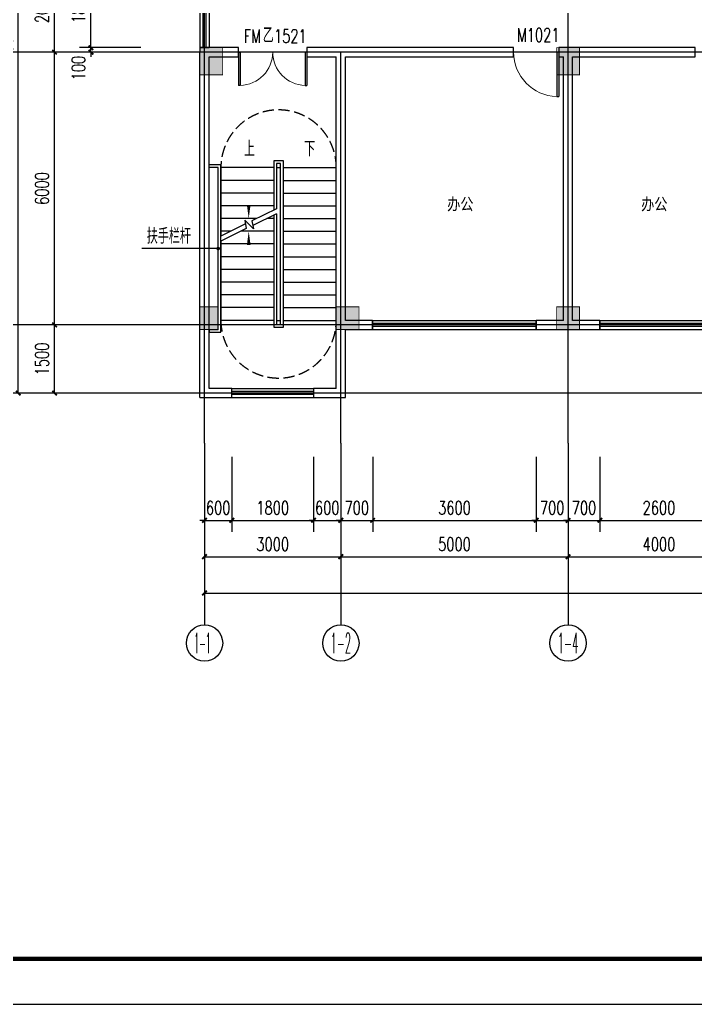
# Model space of a CAD drawing. Extents: x -6243262 to 3079315, y -2914302 to 172723.
# Drawn here: x -2373918 to -2359050, y -733350 to -711687 of the extents above; entities that cross this region are included whole.
import ezdxf
from ezdxf.enums import TextEntityAlignment as Align

# ---------------------------------------------------------------- set-up
doc = ezdxf.new("R2010")
doc.units = 0
doc.header["$LTSCALE"] = 1000
doc.linetypes.add('DASH', pattern=[0.35, 0.25, -0.1])
for name, color, linetype in [('0-柱网', 2, 'Continuous'), ('AXIS', 3, 'Continuous'), ('AXIS_TEXT', 7, 'Continuous'), ('DIM_LEAD', 3, 'Continuous'), ('DIM_SYMB', 3, 'Continuous'), ('DOOR_FIRE', 4, 'Continuous'), ('DOOR_FIRE_TEXT', 7, 'Continuous'), ('DOTE', 24, 'Continuous'), ('HANDRAIL', 3, 'Continuous'), ('PUB_DIM', 3, 'Continuous'), ('PUB_TEXT', 7, 'Continuous'), ('PUB_TITLE', 4, 'Continuous'), ('STAIR', 2, 'Continuous'), ('WALL', 9, 'Continuous'), ('WINDOW', 4, 'Continuous'), ('WINDOW_TEXT', 7, 'Continuous')]:
    doc.layers.add(name, color=color, linetype=linetype)
doc.styles.add('-宋体', font='', dxfattribs={"width": 0.8})
doc.styles.add('_TCH_AXIS', font='COMPLEX', dxfattribs={"bigfont": 'GBCBIG'})
doc.styles.add('_TCH_DIM', font='SIMPLEX', dxfattribs={"bigfont": 'GBCBIG'})
doc.styles.add('_TCH_DIM_T3', font='SIMPLEX', dxfattribs={"width": 0.705882, "bigfont": 'GBCBIG'})
doc.styles.add('_TCH_WINDOW', font='SIMPLEX', dxfattribs={"height": 3.5, "bigfont": 'GBCBIG'})
doc.styles.add('COMPLEX', font='COMPLEX')
doc.styles.get('-宋体').set_extended_font_data('SimSun')
doc.dimstyles.new('_TCH_ARCH&&100', dxfattribs={"dimtxt": 297.5, "dimasz": 100, "dimexe": 250, "dimexo": 300, "dimgap": 126.25, "dimtad": 1, "dimdec": 0, "dimzin": 0, "dimdsep": 46, "dimtxsty": '_TCH_DIM_T3', "dimblk": 'ARCHTICK', "dimcen": 0.09, "dimclrt": 7, "dimazin": 2, "dimtfac": 1, "dimtdec": 0, "dimtix": 1, "dimtmove": 2, "dimatfit": 3, "dimfxl": 0, "dimtolj": 1, "dimtzin": 0, "dimarcsym": 0})

# ---------------------------------------------------------------- blocks, each defined once
blk = doc.blocks.new('1#柱网')
at = {"layer": '0-柱网'}
for points in [[(494005, 85967), (494005, 85367), (494505, 85367), (494505, 85967)], [(501855, 85967), (501855, 85367), (502355, 85367), (502355, 85967)], [(494005, 80267), (494005, 79767), (494405, 79767), (494405, 80267)], [(497005, 80267), (497005, 79767), (497505, 79767), (497505, 80267)], [(501855, 80267), (501855, 79767), (502355, 79767), (502355, 80267)]]:
    blk.add_hatch(color=0, dxfattribs=at).paths.add_polyline_path(points)
at = {"layer": '0-柱网', "color": 0, "const_width": 20}
for points in [[(494005, 85967), (494005, 85367), (494505, 85367), (494505, 85967), (494005, 85967)], [(501855, 85967), (501855, 85367), (502355, 85367), (502355, 85967), (501855, 85967)], [(494005, 80267), (494005, 79767), (494405, 79767), (494405, 80267), (494005, 80267)], [(497005, 80267), (497005, 79767), (497505, 79767), (497505, 80267), (497005, 80267)], [(501855, 80267), (501855, 79767), (502355, 79767), (502355, 80267), (501855, 80267)]]:
    blk.add_lwpolyline(points, dxfattribs=at)
blk = doc.blocks.new('_ArchTick')
at = {"color": 0, "linetype": 'ByBlock', "const_width": 0.4}
blk.add_lwpolyline([(-0.5, -0.5), (0.5, 0.5)], dxfattribs=at)
blk = doc.blocks.new('*D866')
at = {"layer": 'Defpoints', "color": 0, "transparency": 16777216}
for p in [(-2361150, -721002), (-2358550, -721002), (-2358550, -722702)]:
    blk.add_point(p, dxfattribs=at)
at = {"layer": 'PUB_DIM', "color": 0, "lineweight": -2, "transparency": 16777216}
for p, q in [((-2361150, -721302), (-2361150, -722952)), ((-2358550, -721302), (-2358550, -722952)), ((-2361150, -722702), (-2358550, -722702))]:
    blk.add_line(p, q, dxfattribs=at)
at = {"layer": 'PUB_DIM', "color": 0, "lineweight": -2, "transparency": 16777216, "xscale": 100, "yscale": 100, "zscale": 100, "rotation": 180}
blk.add_blockref('_ArchTick', (-2361150, -722702), dxfattribs=at)
at = {"layer": 'PUB_DIM', "color": 0, "lineweight": -2, "transparency": 16777216, "xscale": 100, "yscale": 100, "zscale": 100}
blk.add_blockref('_ArchTick', (-2358550, -722702), dxfattribs=at)
at = {"layer": 'PUB_DIM', "color": 7, "transparency": 16777216, "insert": (-2359850, -722427), "char_height": 297.5, "attachment_point": 5, "style": '_TCH_DIM_T3'}
blk.add_mtext('\\A1;2600', dxfattribs=at)
blk = doc.blocks.new('*D867')
at = {"layer": 'Defpoints', "color": 0, "transparency": 16777216}
for p in [(-2361850, -721002), (-2361150, -721002), (-2361150, -722702)]:
    blk.add_point(p, dxfattribs=at)
at = {"layer": 'PUB_DIM', "color": 0, "lineweight": -2, "transparency": 16777216}
for p, q in [((-2361850, -721302), (-2361850, -722952)), ((-2361150, -721302), (-2361150, -722952)), ((-2361850, -722702), (-2361950, -722702)), ((-2361850, -722702), (-2361150, -722702)), ((-2361150, -722702), (-2361050, -722702))]:
    blk.add_line(p, q, dxfattribs=at)
at = {"layer": 'PUB_DIM', "color": 0, "lineweight": -2, "transparency": 16777216, "xscale": 100, "yscale": 100, "zscale": 100}
blk.add_blockref('_ArchTick', (-2361850, -722702), dxfattribs=at)
at = {"layer": 'PUB_DIM', "color": 0, "lineweight": -2, "transparency": 16777216, "xscale": 100, "yscale": 100, "zscale": 100, "rotation": 180}
blk.add_blockref('_ArchTick', (-2361150, -722702), dxfattribs=at)
at = {"layer": 'PUB_DIM', "color": 7, "transparency": 16777216, "insert": (-2361500, -722427), "char_height": 297.5, "attachment_point": 5, "style": '_TCH_DIM_T3'}
blk.add_mtext('\\A1;700', dxfattribs=at)
blk = doc.blocks.new('*D868')
at = {"layer": 'Defpoints', "color": 0, "transparency": 16777216}
for p in [(-2362550, -721002), (-2361850, -721002), (-2361850, -722702)]:
    blk.add_point(p, dxfattribs=at)
at = {"layer": 'PUB_DIM', "color": 0, "lineweight": -2, "transparency": 16777216}
for p, q in [((-2362550, -721302), (-2362550, -722952)), ((-2361850, -721302), (-2361850, -722952)), ((-2362550, -722702), (-2362650, -722702)), ((-2362550, -722702), (-2361850, -722702)), ((-2361850, -722702), (-2361750, -722702))]:
    blk.add_line(p, q, dxfattribs=at)
at = {"layer": 'PUB_DIM', "color": 0, "lineweight": -2, "transparency": 16777216, "xscale": 100, "yscale": 100, "zscale": 100}
blk.add_blockref('_ArchTick', (-2362550, -722702), dxfattribs=at)
at = {"layer": 'PUB_DIM', "color": 0, "lineweight": -2, "transparency": 16777216, "xscale": 100, "yscale": 100, "zscale": 100, "rotation": 180}
blk.add_blockref('_ArchTick', (-2361850, -722702), dxfattribs=at)
at = {"layer": 'PUB_DIM', "color": 7, "transparency": 16777216, "insert": (-2362200, -722427), "char_height": 297.5, "attachment_point": 5, "style": '_TCH_DIM_T3'}
blk.add_mtext('\\A1;700', dxfattribs=at)
blk = doc.blocks.new('*D869')
at = {"layer": 'Defpoints', "color": 0, "transparency": 16777216}
for p in [(-2366150, -721002), (-2362550, -721002), (-2362550, -722702)]:
    blk.add_point(p, dxfattribs=at)
at = {"layer": 'PUB_DIM', "color": 0, "lineweight": -2, "transparency": 16777216}
for p, q in [((-2366150, -721302), (-2366150, -722952)), ((-2362550, -721302), (-2362550, -722952)), ((-2366150, -722702), (-2362550, -722702))]:
    blk.add_line(p, q, dxfattribs=at)
at = {"layer": 'PUB_DIM', "color": 0, "lineweight": -2, "transparency": 16777216, "xscale": 100, "yscale": 100, "zscale": 100, "rotation": 180}
blk.add_blockref('_ArchTick', (-2366150, -722702), dxfattribs=at)
at = {"layer": 'PUB_DIM', "color": 0, "lineweight": -2, "transparency": 16777216, "xscale": 100, "yscale": 100, "zscale": 100}
blk.add_blockref('_ArchTick', (-2362550, -722702), dxfattribs=at)
at = {"layer": 'PUB_DIM', "color": 7, "transparency": 16777216, "insert": (-2364350, -722427), "char_height": 297.5, "attachment_point": 5, "style": '_TCH_DIM_T3'}
blk.add_mtext('\\A1;3600', dxfattribs=at)
blk = doc.blocks.new('*D870')
at = {"layer": 'Defpoints', "color": 0, "transparency": 16777216}
for p in [(-2366850, -721002), (-2366150, -721002), (-2366150, -722702)]:
    blk.add_point(p, dxfattribs=at)
at = {"layer": 'PUB_DIM', "color": 0, "lineweight": -2, "transparency": 16777216}
for p, q in [((-2366850, -721302), (-2366850, -722952)), ((-2366150, -721302), (-2366150, -722952)), ((-2366850, -722702), (-2366950, -722702)), ((-2366850, -722702), (-2366150, -722702)), ((-2366150, -722702), (-2366050, -722702))]:
    blk.add_line(p, q, dxfattribs=at)
at = {"layer": 'PUB_DIM', "color": 0, "lineweight": -2, "transparency": 16777216, "xscale": 100, "yscale": 100, "zscale": 100}
blk.add_blockref('_ArchTick', (-2366850, -722702), dxfattribs=at)
at = {"layer": 'PUB_DIM', "color": 0, "lineweight": -2, "transparency": 16777216, "xscale": 100, "yscale": 100, "zscale": 100, "rotation": 180}
blk.add_blockref('_ArchTick', (-2366150, -722702), dxfattribs=at)
at = {"layer": 'PUB_DIM', "color": 7, "transparency": 16777216, "insert": (-2366500, -722427), "char_height": 297.5, "attachment_point": 5, "style": '_TCH_DIM_T3'}
blk.add_mtext('\\A1;700', dxfattribs=at)
blk = doc.blocks.new('*D871')
at = {"layer": 'Defpoints', "color": 0, "transparency": 16777216}
for p in [(-2367450, -721002), (-2366850, -721002), (-2366850, -722702)]:
    blk.add_point(p, dxfattribs=at)
at = {"layer": 'PUB_DIM', "color": 0, "lineweight": -2, "transparency": 16777216}
for p, q in [((-2367450, -721302), (-2367450, -722952)), ((-2366850, -721302), (-2366850, -722952)), ((-2367450, -722702), (-2367550, -722702)), ((-2367450, -722702), (-2366850, -722702)), ((-2366850, -722702), (-2366750, -722702))]:
    blk.add_line(p, q, dxfattribs=at)
at = {"layer": 'PUB_DIM', "color": 0, "lineweight": -2, "transparency": 16777216, "xscale": 100, "yscale": 100, "zscale": 100}
blk.add_blockref('_ArchTick', (-2367450, -722702), dxfattribs=at)
at = {"layer": 'PUB_DIM', "color": 0, "lineweight": -2, "transparency": 16777216, "xscale": 100, "yscale": 100, "zscale": 100, "rotation": 180}
blk.add_blockref('_ArchTick', (-2366850, -722702), dxfattribs=at)
at = {"layer": 'PUB_DIM', "color": 7, "transparency": 16777216, "insert": (-2367150, -722427), "char_height": 297.5, "attachment_point": 5, "style": '_TCH_DIM_T3'}
blk.add_mtext('\\A1;600', dxfattribs=at)
blk = doc.blocks.new('*D872')
at = {"layer": 'Defpoints', "color": 0, "transparency": 16777216}
for p in [(-2369250, -721002), (-2367450, -721002), (-2367450, -722702)]:
    blk.add_point(p, dxfattribs=at)
at = {"layer": 'PUB_DIM', "color": 0, "lineweight": -2, "transparency": 16777216}
for p, q in [((-2369250, -721302), (-2369250, -722952)), ((-2367450, -721302), (-2367450, -722952)), ((-2369250, -722702), (-2367450, -722702))]:
    blk.add_line(p, q, dxfattribs=at)
at = {"layer": 'PUB_DIM', "color": 0, "lineweight": -2, "transparency": 16777216, "xscale": 100, "yscale": 100, "zscale": 100, "rotation": 180}
blk.add_blockref('_ArchTick', (-2369250, -722702), dxfattribs=at)
at = {"layer": 'PUB_DIM', "color": 0, "lineweight": -2, "transparency": 16777216, "xscale": 100, "yscale": 100, "zscale": 100}
blk.add_blockref('_ArchTick', (-2367450, -722702), dxfattribs=at)
at = {"layer": 'PUB_DIM', "color": 7, "transparency": 16777216, "insert": (-2368350, -722427), "char_height": 297.5, "attachment_point": 5, "style": '_TCH_DIM_T3'}
blk.add_mtext('\\A1;1800', dxfattribs=at)
blk = doc.blocks.new('*D873')
at = {"layer": 'Defpoints', "color": 0, "transparency": 16777216}
for p in [(-2369850, -721002), (-2369250, -721002), (-2369250, -722702)]:
    blk.add_point(p, dxfattribs=at)
at = {"layer": 'PUB_DIM', "color": 0, "lineweight": -2, "transparency": 16777216}
for p, q in [((-2369850, -721302), (-2369850, -722952)), ((-2369250, -721302), (-2369250, -722952)), ((-2369850, -722702), (-2369950, -722702)), ((-2369850, -722702), (-2369250, -722702)), ((-2369250, -722702), (-2369150, -722702))]:
    blk.add_line(p, q, dxfattribs=at)
at = {"layer": 'PUB_DIM', "color": 0, "lineweight": -2, "transparency": 16777216, "xscale": 100, "yscale": 100, "zscale": 100}
blk.add_blockref('_ArchTick', (-2369850, -722702), dxfattribs=at)
at = {"layer": 'PUB_DIM', "color": 0, "lineweight": -2, "transparency": 16777216, "xscale": 100, "yscale": 100, "zscale": 100, "rotation": 180}
blk.add_blockref('_ArchTick', (-2369250, -722702), dxfattribs=at)
at = {"layer": 'PUB_DIM', "color": 7, "transparency": 16777216, "insert": (-2369550, -722427), "char_height": 297.5, "attachment_point": 5, "style": '_TCH_DIM_T3'}
blk.add_mtext('\\A1;600', dxfattribs=at)
blk = doc.blocks.new('*D965')
at = {"layer": 'Defpoints', "color": 0, "transparency": 16777216}
for p in [(-2372350, -710502), (-2370950, -710502), (-2370950, -712302)]:
    blk.add_point(p, dxfattribs=at)
at = {"layer": 'PUB_DIM', "color": 0, "lineweight": -2, "transparency": 16777216}
for p, q in [((-2371250, -710502), (-2372600, -710502)), ((-2372350, -712302), (-2372350, -710502)), ((-2371250, -712302), (-2372600, -712302))]:
    blk.add_line(p, q, dxfattribs=at)
at = {"layer": 'PUB_DIM', "color": 0, "lineweight": -2, "transparency": 16777216, "xscale": 100, "yscale": 100, "zscale": 100}
for p, rotation in [((-2372350, -710502), 90), ((-2372350, -712302), 270)]:
    blk.add_blockref('_ArchTick', p, dxfattribs=dict(at, rotation=rotation))
at = {"layer": 'PUB_DIM', "color": 7, "transparency": 16777216, "insert": (-2372625, -711402), "char_height": 297.5, "attachment_point": 5, "rotation": 90, "style": '_TCH_DIM_T3'}
blk.add_mtext('\\A1;1800', dxfattribs=at)
blk = doc.blocks.new('*D966')
at = {"layer": 'Defpoints', "color": 0, "transparency": 16777216}
for p in [(-2372350, -712302), (-2370950, -712302), (-2370950, -712402)]:
    blk.add_point(p, dxfattribs=at)
at = {"layer": 'PUB_DIM', "color": 0, "lineweight": -2, "transparency": 16777216}
for p, q in [((-2371250, -712302), (-2372600, -712302)), ((-2372350, -712302), (-2372350, -712202)), ((-2372350, -712402), (-2372350, -712302)), ((-2371250, -712402), (-2372600, -712402)), ((-2372350, -712402), (-2372350, -712502))]:
    blk.add_line(p, q, dxfattribs=at)
at = {"layer": 'PUB_DIM', "color": 0, "lineweight": -2, "transparency": 16777216, "xscale": 100, "yscale": 100, "zscale": 100}
for p, rotation in [((-2372350, -712302), 270), ((-2372350, -712402), 90)]:
    blk.add_blockref('_ArchTick', p, dxfattribs=dict(at, rotation=rotation))
at = {"layer": 'PUB_DIM', "color": 7, "transparency": 16777216, "insert": (-2372625, -712752), "char_height": 297.5, "attachment_point": 5, "rotation": 90, "style": '_TCH_DIM_T3'}
blk.add_mtext('\\A1;100', dxfattribs=at)
blk = doc.blocks.new('*D1246')
at = {"layer": 'AXIS', "color": 0, "lineweight": -2, "transparency": 16777216}
for p, q in [((-2371250, -718402), (-2373400, -718402)), ((-2373150, -719902), (-2373150, -718402)), ((-2371250, -719902), (-2373400, -719902))]:
    blk.add_line(p, q, dxfattribs=at)
at = {"layer": 'Defpoints', "color": 0, "transparency": 16777216}
for p in [(-2373150, -718402), (-2370950, -718402), (-2370950, -719902)]:
    blk.add_point(p, dxfattribs=at)
at = {"layer": 'AXIS', "color": 0, "lineweight": -2, "transparency": 16777216, "xscale": 100, "yscale": 100, "zscale": 100}
for p, rotation in [((-2373150, -718402), 90), ((-2373150, -719902), 270)]:
    blk.add_blockref('_ArchTick', p, dxfattribs=dict(at, rotation=rotation))
at = {"layer": 'AXIS', "color": 7, "transparency": 16777216, "insert": (-2373425, -719152), "char_height": 297.5, "attachment_point": 5, "rotation": 90, "style": '_TCH_DIM_T3'}
blk.add_mtext('\\A1;1500', dxfattribs=at)
blk = doc.blocks.new('*D1247')
at = {"layer": 'AXIS', "color": 0, "lineweight": -2, "transparency": 16777216}
for p, q in [((-2371250, -712402), (-2373400, -712402)), ((-2373150, -718402), (-2373150, -712402)), ((-2371250, -718402), (-2373400, -718402))]:
    blk.add_line(p, q, dxfattribs=at)
at = {"layer": 'Defpoints', "color": 0, "transparency": 16777216}
for p in [(-2373150, -712402), (-2370950, -712402), (-2370950, -718402)]:
    blk.add_point(p, dxfattribs=at)
at = {"layer": 'AXIS', "color": 0, "lineweight": -2, "transparency": 16777216, "xscale": 100, "yscale": 100, "zscale": 100}
for p, rotation in [((-2373150, -712402), 90), ((-2373150, -718402), 270)]:
    blk.add_blockref('_ArchTick', p, dxfattribs=dict(at, rotation=rotation))
at = {"layer": 'AXIS', "color": 7, "transparency": 16777216, "insert": (-2373425, -715402), "char_height": 297.5, "attachment_point": 5, "rotation": 90, "style": '_TCH_DIM_T3'}
blk.add_mtext('\\A1;6000', dxfattribs=at)
blk = doc.blocks.new('*D1248')
at = {"layer": 'AXIS', "color": 0, "lineweight": -2, "transparency": 16777216}
for p, q in [((-2371250, -710402), (-2373400, -710402)), ((-2373150, -712402), (-2373150, -710402)), ((-2371250, -712402), (-2373400, -712402))]:
    blk.add_line(p, q, dxfattribs=at)
at = {"layer": 'Defpoints', "color": 0, "transparency": 16777216}
for p in [(-2373150, -710402), (-2370950, -710402), (-2370950, -712402)]:
    blk.add_point(p, dxfattribs=at)
at = {"layer": 'AXIS', "color": 0, "lineweight": -2, "transparency": 16777216, "xscale": 100, "yscale": 100, "zscale": 100}
for p, rotation in [((-2373150, -710402), 90), ((-2373150, -712402), 270)]:
    blk.add_blockref('_ArchTick', p, dxfattribs=dict(at, rotation=rotation))
at = {"layer": 'AXIS', "color": 7, "transparency": 16777216, "insert": (-2373425, -711402), "char_height": 297.5, "attachment_point": 5, "rotation": 90, "style": '_TCH_DIM_T3'}
blk.add_mtext('\\A1;2000', dxfattribs=at)
blk = doc.blocks.new('*D1252')
at = {"layer": 'AXIS', "color": 0, "lineweight": -2, "transparency": 16777216}
for p, q in [((-2371250, -704402), (-2374200, -704402)), ((-2373950, -719902), (-2373950, -704402)), ((-2371250, -719902), (-2374200, -719902))]:
    blk.add_line(p, q, dxfattribs=at)
at = {"layer": 'Defpoints', "color": 0, "transparency": 16777216}
for p in [(-2373950, -704402), (-2370950, -704402), (-2370950, -719902)]:
    blk.add_point(p, dxfattribs=at)
at = {"layer": 'AXIS', "color": 0, "lineweight": -2, "transparency": 16777216, "xscale": 100, "yscale": 100, "zscale": 100}
for p, rotation in [((-2373950, -704402), 90), ((-2373950, -719902), 270)]:
    blk.add_blockref('_ArchTick', p, dxfattribs=dict(at, rotation=rotation))
at = {"layer": 'AXIS', "color": 7, "transparency": 16777216, "insert": (-2374225, -712152), "char_height": 297.5, "attachment_point": 5, "rotation": 90, "style": '_TCH_DIM_T3'}
blk.add_mtext('\\A1;15500', dxfattribs=at)
blk = doc.blocks.new('*D1277')
at = {"layer": 'AXIS', "color": 0, "lineweight": -2, "transparency": 16777216}
for p, q in [((-2361850, -721302), (-2361850, -723752)), ((-2357850, -721302), (-2357850, -723752)), ((-2361850, -723502), (-2357850, -723502))]:
    blk.add_line(p, q, dxfattribs=at)
at = {"layer": 'Defpoints', "color": 0, "transparency": 16777216}
for p in [(-2361850, -721002), (-2357850, -721002), (-2357850, -723502)]:
    blk.add_point(p, dxfattribs=at)
at = {"layer": 'AXIS', "color": 0, "lineweight": -2, "transparency": 16777216, "xscale": 100, "yscale": 100, "zscale": 100, "rotation": 180}
blk.add_blockref('_ArchTick', (-2361850, -723502), dxfattribs=at)
at = {"layer": 'AXIS', "color": 0, "lineweight": -2, "transparency": 16777216, "xscale": 100, "yscale": 100, "zscale": 100}
blk.add_blockref('_ArchTick', (-2357850, -723502), dxfattribs=at)
at = {"layer": 'AXIS', "color": 7, "transparency": 16777216, "insert": (-2359850, -723227), "char_height": 297.5, "attachment_point": 5, "style": '_TCH_DIM_T3'}
blk.add_mtext('\\A1;4000', dxfattribs=at)
blk = doc.blocks.new('*D1278')
at = {"layer": 'AXIS', "color": 0, "lineweight": -2, "transparency": 16777216}
for p, q in [((-2366850, -721302), (-2366850, -723752)), ((-2361850, -721302), (-2361850, -723752)), ((-2366850, -723502), (-2361850, -723502))]:
    blk.add_line(p, q, dxfattribs=at)
at = {"layer": 'Defpoints', "color": 0, "transparency": 16777216}
for p in [(-2366850, -721002), (-2361850, -721002), (-2361850, -723502)]:
    blk.add_point(p, dxfattribs=at)
at = {"layer": 'AXIS', "color": 0, "lineweight": -2, "transparency": 16777216, "xscale": 100, "yscale": 100, "zscale": 100, "rotation": 180}
blk.add_blockref('_ArchTick', (-2366850, -723502), dxfattribs=at)
at = {"layer": 'AXIS', "color": 0, "lineweight": -2, "transparency": 16777216, "xscale": 100, "yscale": 100, "zscale": 100}
blk.add_blockref('_ArchTick', (-2361850, -723502), dxfattribs=at)
at = {"layer": 'AXIS', "color": 7, "transparency": 16777216, "insert": (-2364350, -723227), "char_height": 297.5, "attachment_point": 5, "style": '_TCH_DIM_T3'}
blk.add_mtext('\\A1;5000', dxfattribs=at)
blk = doc.blocks.new('*D1279')
at = {"layer": 'AXIS', "color": 0, "lineweight": -2, "transparency": 16777216}
for p, q in [((-2369850, -721302), (-2369850, -723752)), ((-2366850, -721302), (-2366850, -723752)), ((-2369850, -723502), (-2366850, -723502))]:
    blk.add_line(p, q, dxfattribs=at)
at = {"layer": 'Defpoints', "color": 0, "transparency": 16777216}
for p in [(-2369850, -721002), (-2366850, -721002), (-2366850, -723502)]:
    blk.add_point(p, dxfattribs=at)
at = {"layer": 'AXIS', "color": 0, "lineweight": -2, "transparency": 16777216, "xscale": 100, "yscale": 100, "zscale": 100, "rotation": 180}
blk.add_blockref('_ArchTick', (-2369850, -723502), dxfattribs=at)
at = {"layer": 'AXIS', "color": 0, "lineweight": -2, "transparency": 16777216, "xscale": 100, "yscale": 100, "zscale": 100}
blk.add_blockref('_ArchTick', (-2366850, -723502), dxfattribs=at)
at = {"layer": 'AXIS', "color": 7, "transparency": 16777216, "insert": (-2368350, -723227), "char_height": 297.5, "attachment_point": 5, "style": '_TCH_DIM_T3'}
blk.add_mtext('\\A1;3000', dxfattribs=at)
blk = doc.blocks.new('*D1280')
at = {"layer": 'AXIS', "color": 0, "lineweight": -2, "transparency": 16777216}
for p, q in [((-2369850, -721302), (-2369850, -724552)), ((-2329850, -721302), (-2329850, -724552)), ((-2369850, -724302), (-2329850, -724302))]:
    blk.add_line(p, q, dxfattribs=at)
at = {"layer": 'Defpoints', "color": 0, "transparency": 16777216}
for p in [(-2369850, -721002), (-2329850, -721002), (-2329850, -724302)]:
    blk.add_point(p, dxfattribs=at)
at = {"layer": 'AXIS', "color": 0, "lineweight": -2, "transparency": 16777216, "xscale": 100, "yscale": 100, "zscale": 100, "rotation": 180}
blk.add_blockref('_ArchTick', (-2369850, -724302), dxfattribs=at)
at = {"layer": 'AXIS', "color": 0, "lineweight": -2, "transparency": 16777216, "xscale": 100, "yscale": 100, "zscale": 100}
blk.add_blockref('_ArchTick', (-2329850, -724302), dxfattribs=at)
at = {"layer": 'AXIS', "color": 7, "transparency": 16777216, "insert": (-2349850, -724027), "char_height": 297.5, "attachment_point": 5, "style": '_TCH_DIM_T3'}
blk.add_mtext('\\A1;40000', dxfattribs=at)
blk = doc.blocks.new('$WINLIB2D$00000001')
at = {"color": 0}
for points in [[(-0.5, 0.5), (-0.5, -0.5)], [(-0.5, 0.5), (0.5, 0.5)], [(0.5, -0.5), (0.5, 0.5)], [(0.5, 0.1667), (-0.5, 0.1667)], [(0.5, -0.1667), (-0.5, -0.1667)], [(-0.5, -0.5), (0.5, -0.5)]]:
    blk.add_lwpolyline(points, dxfattribs=at)
blk = doc.blocks.new('$DorLib2D$00000002')
at = {"color": 0}
for p, q in [((-0.5, 0), (-0.5, 0.4875)), ((-0.475, 0.4875), (-0.5, 0.4875)), ((-0.475, 0), (-0.475, 0.4875)), ((0.475, 0), (0.475, 0.4875)), ((0.475, 0.4875), (0.5, 0.4875)), ((0.5, 0), (0.5, 0.4875)), ((-0.5, 0), (-0.475, 0)), ((0.5, 0), (0.475, 0))]:
    blk.add_line(p, q, dxfattribs=at)
at = {"color": 0, "lineweight": 13}
for centre, start, end in [((-0.4875, 0), 0, 88.53072), ((0.4875, 0), 91.46928, 180)]:
    blk.add_arc(centre, 0.4875, start, end, dxfattribs=at)
blk = doc.blocks.new('$DorLib2D$00000001')
at = {"color": 0}
for p, q in [((0.45, 0.975), (0.5, 0.975)), ((0.45, 0), (0.45, 0.975)), ((0.5, 0), (0.5, 0.975)), ((0.5, 0), (0.45, 0))]:
    blk.add_line(p, q, dxfattribs=at)
at = {"color": 0, "lineweight": 13}
blk.add_arc((0.475, 0), 0.975, 91.4693, 180, dxfattribs=at)
blk = doc.blocks.new('_AXISO')
at = {"color": 0}
blk.add_circle((0, 0), 0.5, dxfattribs=at)
at = {"layer": 'AXIS_TEXT', "color": 0, "style": 'COMPLEX', "width": 1.041667}
blk.add_attdef('A', text='', height=0.56, dxfattribs=at).set_placement((-0.25, -0.28), (0.25, -0.28), align=Align.FIT)

msp = doc.modelspace()

# ---------------------------------------------------------------- linework, layer by layer
at = {"color": 8, "linetype": 'DASH'}
for centre, start, end in [((-2368220.4, -714941.6), 359.99984, 180.00017), ((-2368220.4, -718301.6), 179.99983, 0.00016)]:
    msp.add_arc(centre, 1270, start, end, dxfattribs=at)
at = {"layer": 'AXIS'}
for p, q in [((-2370950.4, -712401.6), (-2374650.4, -712401.6)), ((-2370950.4, -718401.6), (-2374650.4, -718401.6)), ((-2370950.4, -719901.6), (-2374650.4, -719901.6)), ((-2369850.4, -721001.6), (-2369850.4, -725001.6)), ((-2366850.4, -721001.6), (-2366850.4, -725001.6)), ((-2361850.4, -721001.6), (-2361850.4, -725001.6))]:
    msp.add_line(p, q, dxfattribs=at)
at = {"layer": 'DIM_LEAD'}
for p, q in [((-2370134.1, -716721.6), (-2371226.3, -716721.6)), ((-2369550.4, -716721.6), (-2370134.1, -716721.6))]:
    msp.add_line(p, q, dxfattribs=at)
at = {"layer": 'DIM_LEAD', "const_width": 40}
msp.add_lwpolyline([(-2369530.4, -716721.6, 1), (-2369570.4, -716721.6, 1)], format="xyb", close=True, dxfattribs=at)
at = {"layer": 'DIM_SYMB'}
for points in [[(-2368877.9, -714801.6, 0, 0, 0), (-2368877.9, -716061.6, 0, 80, 0), (-2368877.9, -715761.6, 0, 0, 0)], [(-2367562.9, -714801.6, 0, 0, 0), (-2367562.9, -719051.6, 0, 0, 0), (-2368877.9, -719051.6, 0, 0, 0), (-2368877.9, -716341.6, 0, 80, 0), (-2368877.9, -716641.6, 0, 0, 0)]]:
    msp.add_lwpolyline(points, format="xyseb", dxfattribs=at)
at = {"layer": 'DOTE'}
for p, q in [((-2369850.4, -721001.6), (-2369850.4, -703301.6)), ((-2361850.4, -721001.6), (-2361850.4, -703301.6)), ((-2328750.4, -712401.6), (-2370950.4, -712401.6)), ((-2366850.4, -721001.6), (-2366850.4, -712401.6)), ((-2328750.4, -718401.6), (-2370950.4, -718401.6)), ((-2328750.4, -719901.6), (-2370950.4, -719901.6))]:
    msp.add_line(p, q, dxfattribs=at)
at = {"layer": 'HANDRAIL'}
for p, q in [((-2369490.4, -714881.6), (-2369750.4, -714881.6)), ((-2369750.4, -714941.6), (-2369750.4, -714881.6)), ((-2369490.4, -718561.6), (-2369490.4, -714881.6)), ((-2369550.4, -714941.6), (-2369750.4, -714941.6)), ((-2369550.4, -718501.6), (-2369550.4, -714941.6)), ((-2369750.4, -718501.6), (-2369550.4, -718501.6)), ((-2369750.4, -718501.6), (-2369750.4, -718561.6)), ((-2369750.4, -718561.6), (-2369490.4, -718561.6))]:
    msp.add_line(p, q, dxfattribs=at)
at = {"layer": 'PUB_TITLE'}
msp.add_lwpolyline([(-2377382.9, -733350.5), (-2317982.9, -733350.5), (-2317982.9, -691350.5), (-2377382.9, -691350.5)], close=True, dxfattribs=at)
at = {"layer": 'PUB_TITLE', "const_width": 100}
msp.add_lwpolyline([(-2375882.9, -732350.5), (-2318982.9, -732350.5), (-2318982.9, -692350.5), (-2375882.9, -692350.5)], close=True, dxfattribs=at)
at = {"layer": 'STAIR'}
for p, q in [((-2368115.4, -714791.6), (-2368325.4, -714791.6)), ((-2368325.4, -714791.6), (-2368325.4, -715874)), ((-2368175.4, -714851.6), (-2368265.4, -714851.6)), ((-2368265.4, -714851.6), (-2368265.4, -715844.5)), ((-2368175.4, -718391.6), (-2368175.4, -714851.6)), ((-2368115.4, -718451.6), (-2368115.4, -714791.6)), ((-2369490.4, -714941.6), (-2369490.4, -716447.2)), ((-2368325.4, -714941.6), (-2369490.4, -714941.6)), ((-2368265.4, -714941.6), (-2368265.4, -715844.5)), ((-2368265.4, -714941.6), (-2368175.4, -714941.6)), ((-2368175.4, -718301.6), (-2368175.4, -714941.6)), ((-2368115.4, -714941.6), (-2366950.4, -714941.6)), ((-2366950.4, -718301.6), (-2366950.4, -714941.6)), ((-2368325.4, -715221.6), (-2369490.4, -715221.6)), ((-2368115.4, -715221.6), (-2366950.4, -715221.6)), ((-2368325.4, -715501.6), (-2369490.4, -715501.6)), ((-2368115.4, -715501.6), (-2366950.4, -715501.6)), ((-2368325.4, -715781.6), (-2369490.4, -715781.6)), ((-2368265.4, -715844.5), (-2368807.3, -716111.1)), ((-2368265.4, -715956), (-2368787.2, -716212.7)), ((-2368325.4, -715985.5), (-2368325.4, -718451.6)), ((-2368265.4, -715956), (-2368265.4, -718301.6)), ((-2368265.4, -715956), (-2368265.4, -718391.6)), ((-2368115.4, -715781.6), (-2366950.4, -715781.6)), ((-2368706.6, -716061.6), (-2369490.4, -716061.6)), ((-2368950.6, -716181.6), (-2369490.4, -716447.2)), ((-2368772.7, -716286.2), (-2368966.8, -716100)), ((-2368966.8, -716100), (-2368930.5, -716283.2)), ((-2368807.3, -716111.1), (-2368772.7, -716286.2)), ((-2368325.4, -716061.6), (-2368480, -716061.6)), ((-2368115.4, -716061.6), (-2366950.4, -716061.6)), ((-2368930.5, -716283.2), (-2369490.4, -716558.6)), ((-2369275.7, -716341.6), (-2369490.4, -716341.6)), ((-2368325.4, -716341.6), (-2369049.2, -716341.6)), ((-2368115.4, -716341.6), (-2366950.4, -716341.6)), ((-2369490.4, -716558.6), (-2369490.4, -718301.6)), ((-2368325.4, -716621.6), (-2369490.4, -716621.6)), ((-2368115.4, -716621.6), (-2366950.4, -716621.6)), ((-2368325.4, -716901.6), (-2369490.4, -716901.6)), ((-2368115.4, -716901.6), (-2366950.4, -716901.6)), ((-2368325.4, -717181.6), (-2369490.4, -717181.6)), ((-2368115.4, -717181.6), (-2366950.4, -717181.6)), ((-2368325.4, -717461.6), (-2369490.4, -717461.6)), ((-2368115.4, -717461.6), (-2366950.4, -717461.6)), ((-2368325.4, -717741.6), (-2369490.4, -717741.6)), ((-2368115.4, -717741.6), (-2366950.4, -717741.6)), ((-2368325.4, -718021.6), (-2369490.4, -718021.6)), ((-2368115.4, -718021.6), (-2366950.4, -718021.6)), ((-2368325.4, -718301.6), (-2369490.4, -718301.6)), ((-2368265.4, -718301.6), (-2368175.4, -718301.6)), ((-2368115.4, -718301.6), (-2366950.4, -718301.6)), ((-2368325.4, -718451.6), (-2368115.4, -718451.6)), ((-2368265.4, -718391.6), (-2368175.4, -718391.6))]:
    msp.add_line(p, q, dxfattribs=at)
at = {"layer": 'WALL'}
for p, q in [((-2369750.4, -712301.6), (-2369950.4, -712301.6)), ((-2369950.4, -712301.6), (-2369950.4, -712401.6)), ((-2369100.4, -712301.6), (-2369750.4, -712301.6)), ((-2369100.4, -712501.6), (-2369100.4, -712301.6)), ((-2366850.4, -712301.6), (-2367600.4, -712301.6)), ((-2367600.4, -712301.6), (-2367600.4, -712501.6)), ((-2363050.4, -712301.6), (-2366850.4, -712301.6)), ((-2363050.4, -712501.6), (-2363050.4, -712301.6)), ((-2361850.4, -712301.6), (-2362050.4, -712301.6)), ((-2362050.4, -712301.6), (-2362050.4, -712501.6)), ((-2359050.4, -712301.6), (-2361850.4, -712301.6)), ((-2359050.4, -712501.6), (-2359050.4, -712301.6)), ((-2369950.4, -720001.6), (-2369950.4, -712401.6)), ((-2369750.4, -712501.6), (-2369100.4, -712501.6)), ((-2369750.4, -719801.6), (-2369750.4, -712501.6)), ((-2367600.4, -712501.6), (-2366950.4, -712501.6)), ((-2366950.4, -718401.6), (-2366950.4, -712501.6)), ((-2366750.4, -712501.6), (-2363050.4, -712501.6)), ((-2366750.4, -718301.6), (-2366750.4, -712501.6)), ((-2362050.4, -712501.6), (-2361950.4, -712501.6)), ((-2361950.4, -718301.6), (-2361950.4, -712501.6)), ((-2361750.4, -712501.6), (-2359050.4, -712501.6)), ((-2361750.4, -718301.6), (-2361750.4, -712501.6)), ((-2366150.4, -718301.6), (-2366750.4, -718301.6)), ((-2366150.4, -718501.6), (-2366150.4, -718301.6)), ((-2361950.4, -718301.6), (-2362550.4, -718301.6)), ((-2362550.4, -718301.6), (-2362550.4, -718501.6)), ((-2361150.4, -718301.6), (-2361750.4, -718301.6)), ((-2361150.4, -718501.6), (-2361150.4, -718301.6)), ((-2366950.4, -719801.6), (-2366950.4, -718401.6)), ((-2366750.4, -718501.6), (-2366150.4, -718501.6)), ((-2366750.4, -720001.6), (-2366750.4, -718501.6)), ((-2362550.4, -718501.6), (-2361850.4, -718501.6)), ((-2361850.4, -718501.6), (-2361150.4, -718501.6)), ((-2369250.4, -719801.6), (-2369750.4, -719801.6)), ((-2369250.4, -720001.6), (-2369250.4, -719801.6)), ((-2366950.4, -719801.6), (-2367450.4, -719801.6)), ((-2367450.4, -719801.6), (-2367450.4, -720001.6)), ((-2369950.4, -720001.6), (-2369250.4, -720001.6)), ((-2367450.4, -720001.6), (-2366750.4, -720001.6))]:
    msp.add_line(p, q, dxfattribs=at)

# ---------------------------------------------------------------- block references
at = {"layer": '0-柱网'}
msp.add_blockref('1#柱网', (-2863955.4, -798268.8), dxfattribs=at)
at = {"layer": 'AXIS'}
ref = msp.add_blockref('_AXISO', (-2369850.4, -725401.6), dxfattribs=dict(at, xscale=800, yscale=800, zscale=800))
ref.add_attrib('A', '1-1 ', dxfattribs={"layer": 'AXIS_TEXT', "height": 452.55, "style": '_TCH_AXIS', "width": 0.272727}).set_placement((-2370076.7, -725627.8), (-2369624.1, -725627.8), align=Align.FIT)
ref = msp.add_blockref('_AXISO', (-2366850.4, -725401.6), dxfattribs=dict(at, xscale=800, yscale=800, zscale=800))
ref.add_attrib('A', '1-2', dxfattribs={"layer": 'AXIS_TEXT', "height": 452.55, "style": '_TCH_AXIS', "width": 0.381818}).set_placement((-2367076.7, -725627.8), (-2366624.1, -725627.8), align=Align.FIT)
ref = msp.add_blockref('_AXISO', (-2361850.4, -725401.6), dxfattribs=dict(at, xscale=800, yscale=800, zscale=800))
ref.add_attrib('A', '1-4', dxfattribs={"layer": 'AXIS_TEXT', "height": 452.55, "style": '_TCH_AXIS', "width": 0.368421}).set_placement((-2362076.7, -725627.8), (-2361624.1, -725627.8), align=Align.FIT)
at = {"layer": 'DOOR_FIRE', "xscale": 1500, "yscale": 1500, "zscale": 200, "rotation": 180}
msp.add_blockref('$DorLib2D$00000002', (-2368350.4, -712401.6), dxfattribs=at)
at = {"layer": 'WINDOW'}
for p, xscale, yscale, zscale, rotation in [((-2369850.4, -711401.6), -1800.00000000004, -200, -1800.00000000004, 90), ((-2364350.4, -718401.6), -3600, -200, -3600, 180), ((-2359850.4, -718401.6), -2600, -200, -2600, 180), ((-2368350.4, -719901.6), -1800, 200, -1800, 180)]:
    msp.add_blockref('$WINLIB2D$00000001', p, dxfattribs=dict(at, xscale=xscale, yscale=yscale, zscale=zscale, rotation=rotation))
ref = msp.add_blockref('$DorLib2D$00000001', (-2362550.4, -712401.6), dxfattribs=dict(at, xscale=-1000, yscale=1000, zscale=-1000, rotation=180))
ref.add_attrib('A', 'M1021', (-2362975.4, -712170.4), dxfattribs={"layer": 'WINDOW_TEXT', "height": 297.5, "style": '_TCH_WINDOW', "width": 0.705882})

# ---------------------------------------------------------------- texts
at = {"layer": 'DIM_LEAD', "color": 7, "style": '_TCH_DIM'}
msp.add_text('扶手栏杆', height=337.59, dxfattribs=at).set_placement((-2371121.3, -716616.6))
at = {"layer": 'DIM_SYMB', "color": 7, "style": '_TCH_DIM'}
for s, p in [('上', (-2368982.1, -714696.6)), ('下', (-2367657.8, -714696.6))]:
    msp.add_text(s, height=337.6, dxfattribs=at).set_placement(p)
at = {"layer": 'DOOR_FIRE_TEXT', "style": '_TCH_WINDOW'}
msp.add_text('乙', height=337.6, dxfattribs=at).set_placement((-2368568.3, -712196.7))
at = {"layer": 'DOOR_FIRE_TEXT', "style": '_TCH_WINDOW', "width": 0.705882}
for s, p in [('FM', (-2368988.3, -712196.7)), ('1521', (-2368322.5, -712196.7))]:
    msp.add_text(s, height=297.5, dxfattribs=at).set_placement(p)
at = {"layer": 'PUB_TEXT', "style": '-宋体', "width": 0.8}
for p in [(-2364509, -715875.5), (-2360240.6, -715875.5)]:
    msp.add_text('办公', height=264.35, dxfattribs=at).set_placement(p)

# ---------------------------------------------------------------- dimensions: what is measured, and where the dimension line sits
at = {"layer": 'AXIS'}
for p1, p2, distance, picture, middle in [((-2370950.4, -719901.6), (-2370950.4, -704401.6), 3000, '*D1252', (-2374225.4, -712151.6)), ((-2370950.4, -712401.6), (-2370950.4, -710401.6), 2200, '*D1248', (-2373425.4, -711401.6)), ((-2370950.4, -718401.6), (-2370950.4, -712401.6), 2200, '*D1247', (-2373425.4, -715401.6)), ((-2370950.4, -719901.6), (-2370950.4, -718401.6), 2200, '*D1246', (-2373425.4, -719151.6)), ((-2369850.4, -721001.6), (-2366850.4, -721001.6), -2500, '*D1279', (-2368350.4, -723226.6)), ((-2369850.4, -721001.6), (-2329850.4, -721001.6), -3300, '*D1280', (-2349850.4, -724026.6)), ((-2366850.4, -721001.6), (-2361850.4, -721001.6), -2500, '*D1278', (-2364350.4, -723226.6)), ((-2361850.4, -721001.6), (-2357850.4, -721001.6), -2500, '*D1277', (-2359850.4, -723226.6))]:
    dim = msp.add_aligned_dim(p1=p1, p2=p2, distance=distance, dimstyle='_TCH_ARCH&&100', dxfattribs=at)
    dim.commit()
    dim.dimension.update_dxf_attribs({"geometry": picture, "text_midpoint": middle})
at = {"layer": 'PUB_DIM'}
for p1, p2, distance, picture, middle in [((-2370950.4, -712301.6), (-2370950.4, -710501.6), 1400, '*D965', (-2372625.4, -711401.6)), ((-2369850.4, -721001.6), (-2369250.4, -721001.6), -1700, '*D873', (-2369550.4, -722426.6)), ((-2369250.4, -721001.6), (-2367450.4, -721001.6), -1700, '*D872', (-2368350.4, -722426.6)), ((-2367450.4, -721001.6), (-2366850.4, -721001.6), -1700, '*D871', (-2367150.4, -722426.6)), ((-2366850.4, -721001.6), (-2366150.4, -721001.6), -1700, '*D870', (-2366500.4, -722426.6)), ((-2366150.4, -721001.6), (-2362550.4, -721001.6), -1700, '*D869', (-2364350.4, -722426.6)), ((-2362550.4, -721001.6), (-2361850.4, -721001.6), -1700, '*D868', (-2362200.4, -722426.6)), ((-2361850.4, -721001.6), (-2361150.4, -721001.6), -1700, '*D867', (-2361500.4, -722426.6)), ((-2361150.4, -721001.6), (-2358550.4, -721001.6), -1700, '*D866', (-2359850.4, -722426.6))]:
    dim = msp.add_aligned_dim(p1=p1, p2=p2, distance=distance, dimstyle='_TCH_ARCH&&100', dxfattribs=at)
    dim.commit()
    dim.dimension.update_dxf_attribs({"geometry": picture, "text_midpoint": middle})
dim = msp.add_linear_dim(base=(-2372350.4, -712301.6), p1=(-2370950.4, -712401.6), p2=(-2370950.4, -712301.6), angle=90, dimstyle='_TCH_ARCH&&100', dxfattribs=at)
dim.commit()
dim.dimension.update_dxf_attribs({"geometry": '*D966', "text_midpoint": (-2372625.4, -712751.6), "dimtype": 129})

doc.saveas('drawing.dxf')
